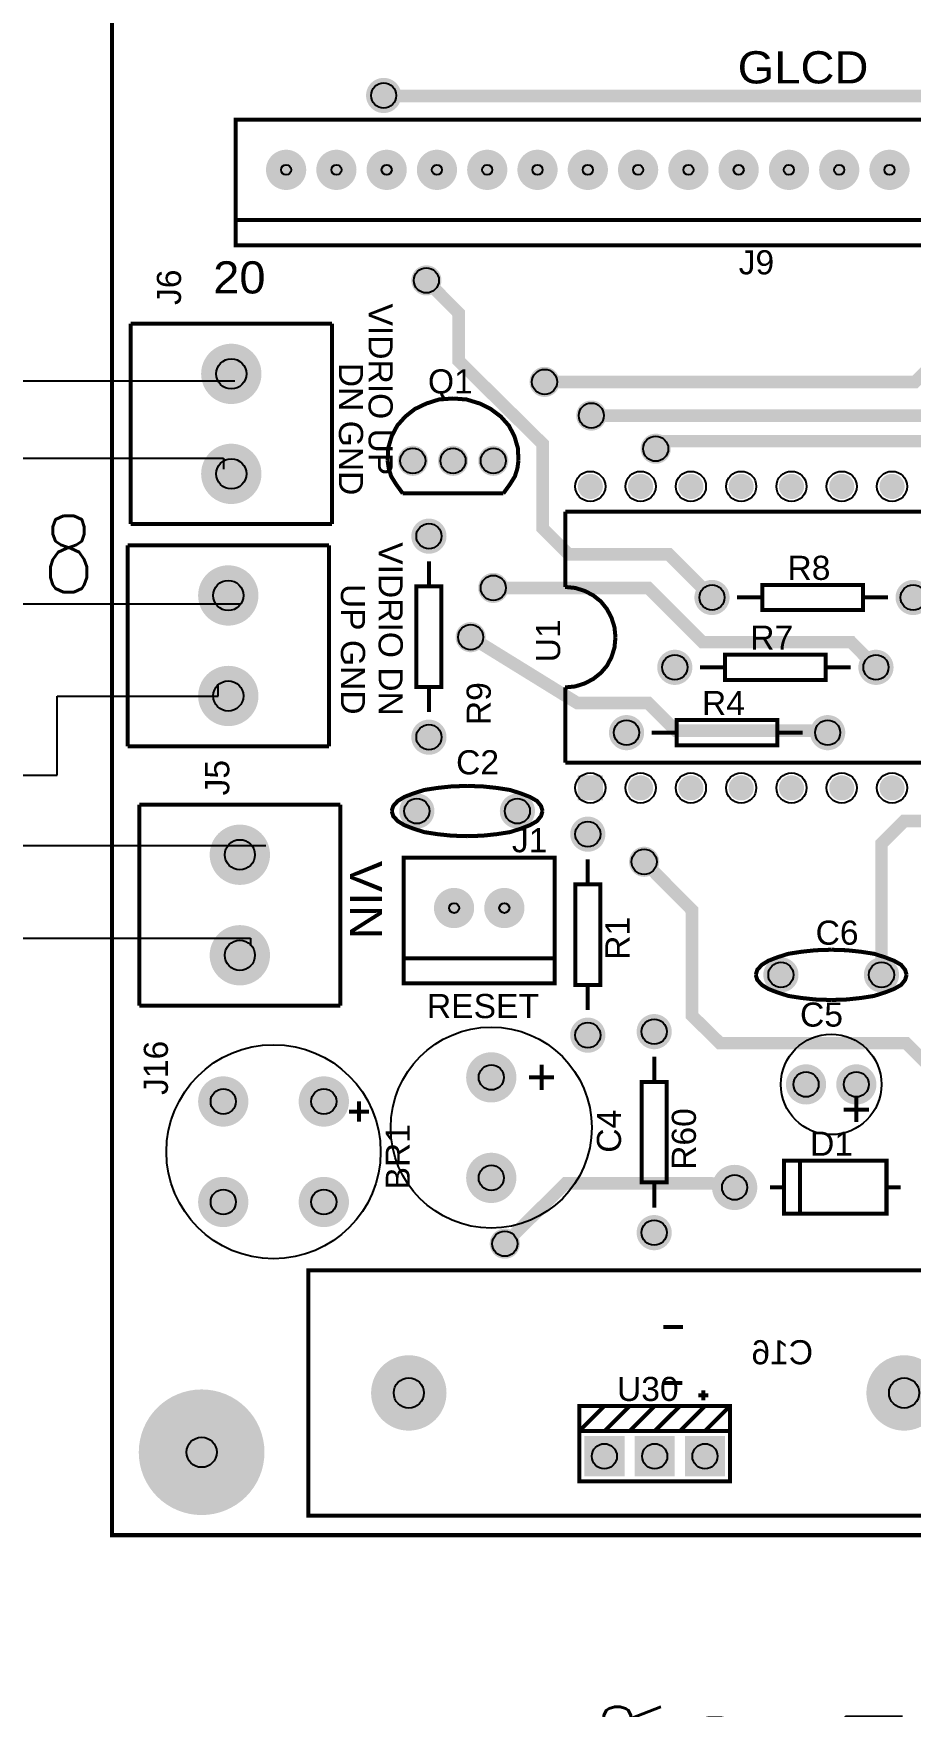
# Model space of a CAD drawing. Header units: inches. Extents: x 15 to 148, y 10 to 111.
# Drawn here: x 130.32 to 133.2, y 97.82 to 103.31 of the extents above; entities that cross this region are included whole.
import ezdxf
from ezdxf.enums import TextEntityAlignment as Align

# ---------------------------------------------------------------- set-up
doc = ezdxf.new("R2010")
doc.units = ezdxf.units.IN
doc.header["$MEASUREMENT"] = 0
for name, color, linetype in [('12632256', 7, 'Continuous'), ('BLK_12AWG', 7, 'Continuous'), ('DESC', 1, 'Continuous'), ('MISC', 250, 'Continuous'), ('SYMS', 7, 'Continuous'), ('TAGS', 250, 'Continuous'), ('TERMS', 250, 'Continuous')]:
    doc.layers.add(name, color=color, linetype=linetype)
doc.layers.add('WIRENO', color=5, linetype='Continuous', true_color=0x0000ff)
doc.styles.add('WD', font='romans.shx')

# ---------------------------------------------------------------- blocks, each defined once
blk = doc.blocks.new('EPAD')
at = {"const_width": 0.5}
blk.add_lwpolyline([(-0.25, 0, 1), (0.25, 0, 1)], format="xyb", close=True, dxfattribs=at)
blk = doc.blocks.new('RPAD')
blk.add_trace([(-0.5, -0.5), (-0.5, 0.5), (0.5, -0.5), (0.5, 0.5)])
blk = doc.blocks.new('pcb')
for points, const_width in [([(132.2578, 99.1057), (136.0918, 99.1057), (136.0918, 103.5537), (132.2578, 103.5537), (132.2578, 99.1057)], 0.008), ([(134.7428, 101.8697), (134.6428, 101.9697), (132.7988, 101.9697), (132.7978, 101.9707)], 0.025), ([(132.5038, 101.6727), (134.6028, 101.6727), (134.6028, 101.9227), (132.5038, 101.9227), (132.5038, 101.6727)], 0.008), ([(134.6028, 101.7227), (132.5038, 101.7227)], 0.008), ([(133.1178, 101.4007), (133.8548, 101.4007), (134.0098, 101.5557), (134.0098, 101.6087), (134.0058, 101.6397)], 0.025), ([(133.2108, 101.3337), (133.9008, 101.3337), (134.1168, 101.5497), (134.1168, 101.6097), (134.1108, 101.6397)], 0.025), ([(133.3388, 101.2677), (133.3538, 101.2827), (133.9908, 101.2827), (134.2068, 101.4977), (134.2068, 101.6307), (134.2128, 101.6367)], 0.025), ([(133.4508, 100.9717), (133.3648, 101.0577), (133.1658, 101.0577), (133.1138, 101.1097), (133.1138, 101.2777), (132.9468, 101.4427), (132.9468, 101.5377), (132.8828, 101.6027)], 0.025), ([(132.6948, 101.5167), (132.2948, 101.5167)], 0.008), ([(132.2948, 101.5167), (132.2948, 101.1177)], 0.008), ([(132.6948, 101.5167), (132.6948, 101.1177)], 0.008), ([(132.8058, 101.2437), (132.8068, 101.2687), (132.8138, 101.2927), (132.8248, 101.3137), (132.8408, 101.3317), (132.8598, 101.3467), (132.8828, 101.3577), (132.9078, 101.3657), (132.9358, 101.3677)], 0.008), ([(133.0658, 101.2437), (133.0648, 101.2687), (133.0578, 101.2927), (133.0468, 101.3137), (133.0308, 101.3317), (133.0108, 101.3467), (132.9888, 101.3577), (132.9628, 101.3657), (132.9358, 101.3677)], 0.008), ([(132.8058, 101.2437), (132.8078, 101.2287), (132.8128, 101.2127), (132.8228, 101.1967), (132.8358, 101.1787)], 0.008), ([(133.0658, 101.2437), (133.0638, 101.2287), (133.0588, 101.2127), (133.0488, 101.1967), (133.0358, 101.1787)], 0.008), ([(132.8358, 101.1787), (133.0358, 101.1787)], 0.008), ([(132.6948, 101.1177), (132.2948, 101.1177)], 0.008), ([(133.1588, 100.9927), (133.1588, 101.1427)], 0.008), ([(133.1588, 101.1427), (135.1578, 101.1427)], 0.008), ([(133.8508, 100.9717), (134.0618, 100.9717), (134.2058, 101.1147), (134.7668, 101.1147), (134.9148, 100.9677), (135.2388, 100.9677), (135.2768, 100.9727), (135.2768, 100.9297)], 0.025), ([(132.6888, 101.0757), (132.2888, 101.0757)], 0.008), ([(132.2888, 101.0757), (132.2888, 100.6757)], 0.008), ([(132.6888, 101.0757), (132.6888, 100.6757)], 0.008), ([(132.8878, 100.9937), (132.8878, 101.0437)], 0.008), ([(132.8628, 100.7937), (132.9128, 100.7937), (132.9128, 100.9937), (132.8628, 100.9937), (132.8628, 100.7937)], 0.008), ([(133.0158, 100.9907), (133.3238, 100.9907), (133.4318, 100.8827), (133.7278, 100.8827), (133.7768, 100.8327)], 0.025), ([(133.2588, 100.8927), (133.2568, 100.9127), (133.2508, 100.9317), (133.2418, 100.9487), (133.2298, 100.9637), (133.2148, 100.9757), (133.1978, 100.9847), (133.1788, 100.9907), (133.1588, 100.9927)], 0.008), ([(133.5508, 100.9467), (133.7508, 100.9467), (133.7508, 100.9967), (133.5508, 100.9967), (133.5508, 100.9467)], 0.008), ([(133.5008, 100.9717), (133.5508, 100.9717)], 0.008), ([(133.7508, 100.9717), (133.8008, 100.9717)], 0.008), ([(132.9708, 100.8927), (133.1828, 100.7617), (133.3238, 100.7617), (133.3788, 100.7067), (133.6458, 100.7067), (133.6808, 100.7027)], 0.025), ([(133.2588, 100.8927), (133.2568, 100.8717), (133.2508, 100.8527), (133.2418, 100.8357), (133.2298, 100.8217), (133.2148, 100.8097), (133.1978, 100.8007), (133.1788, 100.7947), (133.1588, 100.7927)], 0.008), ([(133.4768, 100.8077), (133.6768, 100.8077), (133.6768, 100.8577), (133.4768, 100.8577), (133.4768, 100.8077)], 0.008), ([(133.4268, 100.8327), (133.4768, 100.8327)], 0.008), ([(133.6768, 100.8327), (133.7268, 100.8327)], 0.008), ([(132.8878, 100.7437), (132.8878, 100.7937)], 0.008), ([(133.1588, 100.6427), (133.1588, 100.7927)], 0.008), ([(133.3808, 100.6777), (133.5808, 100.6777), (133.5808, 100.7277), (133.3808, 100.7277), (133.3808, 100.6777)], 0.008), ([(133.3308, 100.7027), (133.3808, 100.7027)], 0.008), ([(133.5808, 100.7027), (133.6308, 100.7027)], 0.008), ([(132.6888, 100.6757), (132.2888, 100.6757)], 0.008), ([(133.1588, 100.6427), (135.1578, 100.6427)], 0.008), ([(132.8138, 100.5467), (132.8168, 100.5567), (132.8258, 100.5667), (132.8388, 100.5747), (132.8568, 100.5817), (132.8788, 100.5887), (132.9048, 100.5927), (132.9328, 100.5957), (132.9638, 100.5967)], 0.008), ([(133.1138, 100.5467), (133.1108, 100.5567), (133.1028, 100.5667), (133.0888, 100.5747), (133.0708, 100.5817), (133.0488, 100.5887), (133.0228, 100.5927), (132.9948, 100.5957), (132.9638, 100.5967)], 0.008), ([(132.7118, 100.5597), (132.3118, 100.5597)], 0.008), ([(132.3118, 100.5597), (132.3118, 100.1597)], 0.008), ([(132.7118, 100.5597), (132.7118, 100.1597)], 0.008), ([(132.8138, 100.5467), (132.8168, 100.5367), (132.8258, 100.5267), (132.8388, 100.5187), (132.8568, 100.5117), (132.8788, 100.5047), (132.9048, 100.5007), (132.9328, 100.4977), (132.9638, 100.4967)], 0.008), ([(133.1138, 100.5467), (133.1108, 100.5367), (133.1028, 100.5267), (133.0888, 100.5187), (133.0708, 100.5117), (133.0488, 100.5047), (133.0228, 100.5007), (132.9948, 100.4977), (132.9638, 100.4967)], 0.008), ([(133.7878, 100.2207), (133.7878, 100.4817), (133.8328, 100.5267), (134.1908, 100.5267), (134.2318, 100.4857)], 0.025), ([(132.8378, 100.2037), (133.1378, 100.2037), (133.1378, 100.4537), (132.8378, 100.4537), (132.8378, 100.2037)], 0.008), ([(133.2038, 100.4507), (133.2038, 100.4007)], 0.008), ([(134.5488, 99.6147), (134.5488, 99.7787), (134.4938, 99.8337), (134.0878, 99.8337), (133.8368, 100.0847), (133.4668, 100.0847), (133.4108, 100.1397), (133.4108, 100.3497), (133.3158, 100.4457)], 0.025), ([(133.1788, 100.2007), (133.2288, 100.2007), (133.2288, 100.4007), (133.1788, 100.4007), (133.1788, 100.2007)], 0.008), ([(133.1378, 100.2537), (132.8378, 100.2537)], 0.008), ([(133.5378, 100.2207), (133.5408, 100.2307), (133.5498, 100.2407), (133.5628, 100.2487), (133.5808, 100.2557), (133.6028, 100.2627), (133.6288, 100.2667), (133.6568, 100.2697), (133.6878, 100.2707)], 0.008), ([(133.8378, 100.2207), (133.8348, 100.2307), (133.8268, 100.2407), (133.8128, 100.2487), (133.7948, 100.2557), (133.7728, 100.2627), (133.7468, 100.2667), (133.7188, 100.2697), (133.6878, 100.2707)], 0.008), ([(133.5378, 100.2207), (133.5408, 100.2107), (133.5498, 100.2007), (133.5628, 100.1927), (133.5808, 100.1857), (133.6028, 100.1787), (133.6288, 100.1747), (133.6568, 100.1717), (133.6878, 100.1707)], 0.008), ([(133.8378, 100.2207), (133.8348, 100.2107), (133.8268, 100.2007), (133.8128, 100.1927), (133.7948, 100.1857), (133.7728, 100.1787), (133.7468, 100.1747), (133.7188, 100.1717), (133.6878, 100.1707)], 0.008), ([(133.2038, 100.2007), (133.2038, 100.1507)], 0.008), ([(132.7118, 100.1597), (132.3118, 100.1597)], 0.008), ([(133.3358, 100.0577), (133.3358, 100.0077)], 0.008), ([(133.1368, 100.0167), (133.0868, 100.0167)], 0.008), ([(133.1118, 100.0417), (133.1118, 99.9917)], 0.008), ([(133.3108, 99.8077), (133.3608, 99.8077), (133.3608, 100.0077), (133.3108, 100.0077), (133.3108, 99.8077)], 0.008), ([(132.7688, 99.9487), (132.7288, 99.9487)], 0.008), ([(132.7488, 99.9687), (132.7488, 99.9287)], 0.008), ([(133.7628, 99.9527), (133.7128, 99.9527)], 0.008), ([(133.7378, 99.9277), (133.7378, 99.9777)], 0.008), ([(133.5938, 99.7457), (133.7978, 99.7457), (133.7978, 99.8507), (133.5938, 99.8507), (133.5938, 99.7457)], 0.008), ([(133.6258, 99.8497), (133.6258, 99.7467)], 0.008), ([(133.0388, 99.6857), (133.1598, 99.8057), (133.4508, 99.8057), (133.4958, 99.7977)], 0.025), ([(133.3358, 99.8077), (133.3358, 99.7577)], 0.008), ([(133.5658, 99.7977), (133.5938, 99.7977)], 0.008), ([(133.7978, 99.7977), (133.8258, 99.7977)], 0.008), ([(132.6478, 99.1447), (134.0258, 99.1447), (134.0258, 99.6327), (132.6478, 99.6327), (132.6478, 99.1447)], 0.008), ([(133.3538, 99.5197), (133.3928, 99.5197)], 0.008), ([(133.3538, 99.4087), (133.3918, 99.4087)], 0.008), ([(133.4238, 99.3837), (133.4438, 99.3837)], 0.008), ([(133.4338, 99.3937), (133.4338, 99.3737)], 0.008), ([(133.1868, 99.3127), (133.1868, 99.3627), (133.4868, 99.3627), (133.4868, 99.3127)], 0.008), ([(133.1868, 99.3127), (133.2368, 99.3627)], 0.008), ([(133.2368, 99.3127), (133.2868, 99.3627)], 0.008), ([(133.2868, 99.3127), (133.3368, 99.3627)], 0.008), ([(133.3368, 99.3127), (133.3868, 99.3627)], 0.008), ([(133.3868, 99.3127), (133.4368, 99.3627)], 0.008), ([(133.4368, 99.3127), (133.4868, 99.3627)], 0.008), ([(133.1868, 99.2127), (133.4868, 99.2127), (133.4868, 99.3127), (133.1868, 99.3127), (133.1868, 99.2127)], 0.008)]:
    blk.add_lwpolyline(points, dxfattribs=dict(const_width=const_width))
for centre, radius in [((132.7978, 101.9707), 0.025), ((132.6038, 101.8227), 0.01), ((132.7038, 101.8227), 0.01), ((132.8038, 101.8227), 0.01), ((132.9038, 101.8227), 0.01), ((133.0038, 101.8227), 0.01), ((133.1038, 101.8227), 0.01), ((133.2038, 101.8227), 0.01), ((133.3038, 101.8227), 0.01), ((133.4038, 101.8227), 0.01), ((133.5038, 101.8227), 0.01), ((133.6038, 101.8227), 0.01), ((133.7038, 101.8227), 0.01), ((133.8038, 101.8227), 0.01), ((132.8828, 101.6027), 0.025), ((132.4948, 101.4167), 0.03), ((133.1178, 101.4007), 0.025), ((133.2108, 101.3337), 0.025), ((133.3388, 101.2677), 0.025), ((132.8558, 101.2437), 0.025), ((132.9358, 101.2437), 0.025), ((133.0158, 101.2437), 0.025), ((132.4948, 101.2177), 0.03), ((133.2088, 101.1927), 0.03), ((133.3088, 101.1927), 0.03), ((133.4088, 101.1927), 0.03), ((133.5088, 101.1927), 0.03), ((133.6088, 101.1927), 0.03), ((133.7088, 101.1927), 0.03), ((133.8088, 101.1927), 0.03), ((132.8878, 101.0937), 0.025), ((133.0158, 100.9907), 0.025), ((132.4888, 100.9757), 0.03), ((133.4508, 100.9717), 0.025), ((133.8508, 100.9717), 0.025), ((132.9708, 100.8927), 0.025), ((133.3768, 100.8327), 0.025), ((133.7768, 100.8327), 0.025), ((132.4888, 100.7757), 0.03), ((132.8878, 100.6937), 0.025), ((133.2808, 100.7027), 0.025), ((133.6808, 100.7027), 0.025), ((133.2088, 100.5927), 0.03), ((133.3088, 100.5927), 0.03), ((133.4088, 100.5927), 0.03), ((133.5088, 100.5927), 0.03), ((133.6088, 100.5927), 0.03), ((133.7088, 100.5927), 0.03), ((133.8088, 100.5927), 0.03), ((132.8638, 100.5467), 0.025), ((133.0638, 100.5467), 0.025), ((133.2038, 100.5007), 0.025), ((132.5118, 100.4597), 0.03), ((133.3158, 100.4457), 0.025), ((132.9378, 100.3537), 0.01), ((133.0378, 100.3537), 0.01), ((132.5118, 100.2597), 0.03), ((133.5878, 100.2207), 0.025), ((133.7878, 100.2207), 0.025), ((133.2038, 100.1007), 0.025), ((133.3358, 100.1077), 0.025), ((133.0118, 100.0167), 0.025), ((133.6378, 100.0027), 0.025), ((133.7378, 100.0027), 0.025), ((132.4788, 99.9687), 0.025), ((132.6788, 99.9687), 0.025), ((133.0118, 99.8167), 0.025), ((133.4958, 99.7977), 0.025), ((132.4788, 99.7687), 0.025), ((132.6788, 99.7687), 0.025), ((133.3358, 99.7077), 0.025), ((133.0388, 99.6857), 0.025), ((132.8478, 99.3887), 0.03), ((133.8328, 99.3887), 0.03), ((132.4358, 99.2707), 0.03), ((133.2368, 99.2627), 0.025), ((133.3368, 99.2627), 0.025), ((133.4368, 99.2627), 0.025)]:
    blk.add_circle(centre, radius)
at = {"layer": '12632256'}
for centre, radius in [((133.0118, 99.9167), 0.2), ((133.6878, 100.0027), 0.1), ((132.5788, 99.8687), 0.213)]:
    blk.add_circle(centre, radius, dxfattribs=at)
for name, p, xscale, yscale in [('EPAD', (132.7978, 101.9707), 0.07, 0.07), ('EPAD', (132.6038, 101.8227), 0.08, 0.08), ('EPAD', (132.7038, 101.8227), 0.08, 0.08), ('EPAD', (132.8038, 101.8227), 0.08, 0.08), ('EPAD', (132.9038, 101.8227), 0.08, 0.08), ('EPAD', (133.0038, 101.8227), 0.08, 0.08), ('EPAD', (133.1038, 101.8227), 0.08, 0.08), ('EPAD', (133.2038, 101.8227), 0.08, 0.08), ('EPAD', (133.3038, 101.8227), 0.08, 0.08), ('EPAD', (133.4038, 101.8227), 0.08, 0.08), ('EPAD', (133.5038, 101.8227), 0.08, 0.08), ('EPAD', (133.6038, 101.8227), 0.08, 0.08), ('EPAD', (133.7038, 101.8227), 0.08, 0.08), ('EPAD', (133.8038, 101.8227), 0.08, 0.08), ('EPAD', (132.8828, 101.6027), 0.06, 0.06), ('EPAD', (132.4948, 101.4167), 0.12, 0.12), ('EPAD', (133.1178, 101.4007), 0.06, 0.06), ('EPAD', (133.2108, 101.3337), 0.06, 0.06), ('EPAD', (133.3388, 101.2677), 0.06, 0.06), ('EPAD', (132.4948, 101.2177), 0.12, 0.12), ('EPAD', (132.8558, 101.2437), 0.06, 0.06), ('EPAD', (132.9358, 101.2437), 0.06, 0.06), ('EPAD', (133.0158, 101.2437), 0.06, 0.06), ('EPAD', (133.2088, 101.1927), 0.05, 0.05), ('EPAD', (133.3088, 101.1927), 0.05, 0.05), ('EPAD', (133.4088, 101.1927), 0.05, 0.05), ('EPAD', (133.5088, 101.1927), 0.05, 0.05), ('EPAD', (133.6088, 101.1927), 0.05, 0.05), ('EPAD', (133.7088, 101.1927), 0.05, 0.05), ('EPAD', (133.8088, 101.1927), 0.05, 0.05), ('EPAD', (132.8878, 101.0937), 0.07, 0.07), ('EPAD', (132.4888, 100.9757), 0.12, 0.12), ('EPAD', (133.0158, 100.9907), 0.06, 0.06), ('EPAD', (133.4508, 100.9717), 0.07, 0.07), ('EPAD', (133.8508, 100.9717), 0.07, 0.07), ('EPAD', (132.9708, 100.8927), 0.06, 0.06), ('EPAD', (133.3768, 100.8327), 0.07, 0.07), ('EPAD', (133.7768, 100.8327), 0.07, 0.07), ('EPAD', (132.4888, 100.7757), 0.12, 0.12), ('EPAD', (132.8878, 100.6937), 0.07, 0.07), ('EPAD', (133.2808, 100.7027), 0.07, 0.07), ('EPAD', (133.6808, 100.7027), 0.07, 0.07), ('RPAD', (133.2088, 100.5927), 0.05, 0.05), ('EPAD', (133.3088, 100.5927), 0.05, 0.05), ('EPAD', (133.4088, 100.5927), 0.05, 0.05), ('EPAD', (133.5088, 100.5927), 0.05, 0.05), ('EPAD', (133.6088, 100.5927), 0.05, 0.05), ('EPAD', (133.7088, 100.5927), 0.05, 0.05), ('EPAD', (133.8088, 100.5927), 0.05, 0.05), ('EPAD', (132.8638, 100.5467), 0.07, 0.07), ('EPAD', (133.0638, 100.5467), 0.07, 0.07), ('EPAD', (132.5118, 100.4597), 0.12, 0.12), ('EPAD', (133.2038, 100.5007), 0.07, 0.07), ('EPAD', (133.3158, 100.4457), 0.06, 0.06), ('EPAD', (132.9378, 100.3537), 0.08, 0.08), ('EPAD', (133.0378, 100.3537), 0.08, 0.08), ('EPAD', (132.5118, 100.2597), 0.12, 0.12), ('EPAD', (133.5878, 100.2207), 0.07, 0.07), ('EPAD', (133.7878, 100.2207), 0.07, 0.07), ('EPAD', (133.2038, 100.1007), 0.07, 0.07), ('EPAD', (133.3358, 100.1077), 0.07, 0.07), ('EPAD', (133.0118, 100.0167), 0.1, 0.1), ('EPAD', (132.4788, 99.9687), 0.1, 0.1), ('EPAD', (132.6788, 99.9687), 0.1, 0.1), ('EPAD', (133.6378, 100.0027), 0.08, 0.08), ('EPAD', (133.7378, 100.0027), 0.08, 0.08), ('EPAD', (133.0118, 99.8167), 0.1, 0.1), ('EPAD', (132.4788, 99.7687), 0.1, 0.1), ('EPAD', (132.6788, 99.7687), 0.1, 0.1), ('EPAD', (133.4958, 99.7977), 0.09, 0.09), ('EPAD', (133.3358, 99.7077), 0.07, 0.07), ('EPAD', (133.0388, 99.6857), 0.06, 0.06), ('EPAD', (132.8478, 99.3887), 0.15, 0.15), ('EPAD', (133.8328, 99.3887), 0.15, 0.15), ('EPAD', (132.4358, 99.2707), 0.25, 0.25), ('RPAD', (133.2368, 99.2627), 0.08, 0.08), ('RPAD', (133.3368, 99.2627), 0.08, 0.08), ('RPAD', (133.4368, 99.2627), 0.08, 0.08)]:
    blk.add_blockref(name, p, dxfattribs=dict(xscale=xscale, yscale=yscale))
for s, height, width, p in [('GLCD', 0.064, 1.09375, (133.5018, 101.9947)), ('J9', 0.048, 1.041667, (133.5038, 101.6147)), ('20', 0.064, 1.09375, (132.4588, 101.5767)), ('Q1', 0.048, 1.041667, (132.8858, 101.3777)), ('R8', 0.048, 1.041667, (133.6008, 101.0067)), ('R7', 0.048, 1.041667, (133.5268, 100.8677)), ('R4', 0.048, 1.041667, (133.4308, 100.7377)), ('C2', 0.048, 1.041667, (132.9418, 100.6197)), ('J1', 0.048, 1.041667, (133.0528, 100.4647)), ('C6', 0.048, 1.041667, (133.6568, 100.2807)), ('RESET', 0.048, 1.041667, (132.8838, 100.1347)), ('C5', 0.048, 1.041667, (133.6258, 100.1177)), ('D1', 0.048, 1.041667, (133.6458, 99.8607)), ('U30', 0.048, 1.041667, (133.2618, 99.3727))]:
    blk.add_text(s, height=height, dxfattribs=dict(at, width=width)).set_placement(p)
for s, height, rotation, width, p in [('J6', 0.048, 90, 1.041667, (132.3948, 101.5537)), ('VIDRIO UP', 0.048, 270, 1.041667, (132.7678, 101.5567)), ('DN GND', 0.048, 270, 1.041667, (132.7088, 101.4387)), ('VIDRIO DN', 0.048, 270, 1.041667, (132.7878, 101.0817)), ('UP GND', 0.048, 270, 1.041667, (132.7128, 100.9987)), ('U1', 0.048, 90, 1.041667, (133.1488, 100.8427)), ('R9', 0.048, 90, 1.041667, (133.0108, 100.7177)), ('J5', 0.048, 90, 1.041667, (132.4908, 100.5777)), ('VIN', 0.064, 270, 1.09375, (132.7308, 100.4477)), ('R1', 0.048, 90, 1.041667, (133.2868, 100.2507)), ('J16', 0.048, 90, 1.041667, (132.3688, 99.9817)), ('C4', 0.048, 90, 1.041667, (133.2698, 99.8667)), ('R60', 0.048, 90, 1.041667, (133.4188, 99.8327)), ('BR1', 0.048, 90, 1.041667, (132.8498, 99.7937))]:
    blk.add_text(s, height=height, rotation=rotation, dxfattribs=dict(at, width=width)).set_placement(p)
at = {"layer": '12632256', "text_generation_flag": 2, "width": 1.041667}
blk.add_text('C16', height=0.048, dxfattribs=at).set_placement((133.6518, 99.4457))
blk = doc.blocks.new('HCN1_1PJ_85F8')
at = {"layer": 'SYMS'}
for p, q in [((0.25, 0.25), (-0.125, 0.25)), ((0, 0.25), (0, -1.05)), ((0.25, -1.05), (0.25, 0.25)), ((-0.25, 0.125), (-0.25, -0.925)), ((-0.125, -1.05), (0.25, -1.05))]:
    blk.add_line(p, q, dxfattribs=at)
for centre, start, end in [((-0.125, 0.125), 90, 180), ((-0.125, -0.925), 180, 270)]:
    blk.add_arc(centre, 0.125, start, end, dxfattribs=at)
at = {"layer": 'SYMS', "style": 'WD', "width": 0.7}
for tag, p in [('INST', (-0.0062, 1.2498)), ('LOC', (-0.0062, 1.0802)), ('DESC1', (0, 0.9062)), ('DESC2', (0, 0.725)), ('DESC3', (0, 0.55))]:
    blk.add_attdef(tag, text='', height=0.125, dxfattribs=at).set_placement(p, align=Align.CENTER)
at = {"layer": 'SYMS', "style": 'WD'}
blk.add_attdef('TAG1', text='', height=0.125, dxfattribs=at).set_placement((0, 0.375), align=Align.CENTER)
at = {"layer": 'SYMS', "style": 'WD', "width": 0.8}
blk.add_attdef('XREF', (1, 0.375), '', height=0.125, dxfattribs=at)
at = {"layer": 'SYMS', "linetype": 'Continuous', "style": 'WD', "flags": 8}
for tag, p in [('TERMDESC01P', (-0.35, 0.05)), ('TERMDESC02P', (-0.35, -0.15)), ('TERMDESC03P', (-0.35, -0.35)), ('TERMDESC04P', (-0.35, -0.55)), ('TERMDESC05P', (-0.35, -0.75))]:
    blk.add_attdef(tag, text='', height=0.1, dxfattribs=at).set_placement(p, align=Align.RIGHT)
for tag, p in [('TERMDESC01J', (0.35, 0.05)), ('TERMDESC02J', (0.35, -0.15)), ('TERMDESC03J', (0.35, -0.35)), ('TERMDESC04J', (0.35, -0.55)), ('TERMDESC05J', (0.35, -0.75))]:
    blk.add_attdef(tag, p, '', height=0.1, dxfattribs=at)
at = {"layer": 'SYMS', "style": 'WD'}
for tag, p, flags in [('ACE_FLAG', (0.0484, 0.1343), 9), ('FAMILY', (0.0484, 0.1211), 9), ('WDBLKNAM', (0.175, 0.125), 9), ('GENDER', (0.1093, 0.0795), 9), ('X4TERM01P', (-0.25, 0), 1), ('X1TERM01J', (0.25, 0), 1), ('X4TERM02P', (-0.25, -0.2), 1), ('X1TERM02J', (0.25, -0.2), 1), ('X4TERM03P', (-0.25, -0.4), 1), ('X1TERM03J', (0.25, -0.4), 1), ('X4TERM04P', (-0.25, -0.6), 1), ('X1TERM04J', (0.25, -0.6), 1), ('X4TERM05P', (-0.25, -0.8), 1), ('X1TERM05J', (0.25, -0.8), 1), ('X8LINK', (0, -1.175), 1)]:
    blk.add_attdef(tag, p, '', height=0.01, dxfattribs=dict(at, flags=flags))
at = {"layer": 'SYMS', "linetype": 'Continuous', "style": 'WD', "flags": 9}
for tag, p in [('ASSYCODE', (0.0458, 0.0647)), ('MFG', (0.0505, 0.0785)), ('CAT', (0.0525, 0.0979))]:
    blk.add_attdef(tag, text='', height=0.01, dxfattribs=at).set_placement(p, align=Align.CENTER)
at = {"layer": 'SYMS', "linetype": 'Continuous', "style": 'WD'}
for tag, flags, p in [('TERM01P', 8, (-0.125, 0)), ('TERM01J', 9, (0.125, 0)), ('TERM02P', 8, (-0.125, -0.2)), ('TERM02J', 9, (0.125, -0.2)), ('TERM03P', 8, (-0.125, -0.4)), ('TERM03J', 9, (0.125, -0.4)), ('TERM04P', 8, (-0.125, -0.6)), ('TERM04J', 9, (0.125, -0.6)), ('TERM05P', 8, (-0.125, -0.8)), ('TERM05J', 9, (0.125, -0.8))]:
    blk.add_attdef(tag, text='', height=0.1, dxfattribs=dict(at, flags=flags)).set_placement(p, align=Align.MIDDLE_CENTER)
at = {"layer": 'SYMS', "color": 7, "style": 'WD'}
for tag, p in [('X4_TINY_DOT_DONT_REMOVE_01P', (-0.25, 0)), ('X1_TINY_DOT_DONT_REMOVE_01J', (0.25, 0)), ('X4_TINY_DOT_DONT_REMOVE_02P', (-0.25, -0.2)), ('X1_TINY_DOT_DONT_REMOVE_02J', (0.25, -0.2)), ('X4_TINY_DOT_DONT_REMOVE_03P', (-0.25, -0.4)), ('X1_TINY_DOT_DONT_REMOVE_03J', (0.25, -0.4)), ('X4_TINY_DOT_DONT_REMOVE_04P', (-0.25, -0.6)), ('X1_TINY_DOT_DONT_REMOVE_04J', (0.25, -0.6)), ('X4_TINY_DOT_DONT_REMOVE_05P', (-0.25, -0.8)), ('X1_TINY_DOT_DONT_REMOVE_05J', (0.25, -0.8))]:
    blk.add_attdef(tag, p, '', height=0.0001, dxfattribs=at)
at = {"layer": 'SYMS', "linetype": 'Continuous', "style": 'WD', "flags": 8}
for tag, p in [('X4WIRE01P', (-0.35, -0.05)), ('X4WIRE02P', (-0.35, -0.25)), ('X4WIRE03P', (-0.35, -0.45)), ('X4WIRE04P', (-0.35, -0.65)), ('X4WIRE05P', (-0.35, -0.85))]:
    blk.add_attdef(tag, text='', height=0.1, dxfattribs=at).set_placement(p, align=Align.TOP_RIGHT)
for tag, p in [('X1WIRE01J', (0.35, -0.05)), ('X1WIRE02J', (0.35, -0.25)), ('X1WIRE03J', (0.35, -0.45)), ('X1WIRE04J', (0.35, -0.65)), ('X1WIRE05J', (0.35, -0.85))]:
    blk.add_attdef(tag, text='', height=0.1, dxfattribs=at).set_placement(p, align=Align.TOP_LEFT)
blk = doc.blocks.new('WD_WNH')
at = {"linetype": 'Continuous', "style": 'WD', "width": 0.8}
blk.add_attdef('WIRENO', text='', height=0.125, dxfattribs=at).set_placement((0, 0.0625), align=Align.CENTER)
at = {"style": 'WD', "flags": 1}
for tag, p in [('W01USER', (0, 0.0781)), ('W02USER', (0, 0.0703)), ('W03USER', (0, 0.0625)), ('W04USER', (0, 0.0547)), ('W05USER', (0, 0.0469)), ('W06USER', (0, 0.0391)), ('W07USER', (0, 0.0312)), ('W08USER', (0, 0.0234)), ('W09USER', (0, 0.0156)), ('W10USER', (0, 0.0078))]:
    blk.add_attdef(tag, text='', height=0.005, dxfattribs=at).set_placement(p, align=Align.CENTER)

msp = doc.modelspace()

# ---------------------------------------------------------------- linework, layer by layer
at = {"layer": 'BLK_12AWG'}
for p, q in [((129.0929, 102.1694), (130.9816, 102.1694)), ((130.2539, 101.9153), (130.9452, 101.9153)), ((130.9452, 101.9153), (130.9452, 101.879)), ((129.9084, 101.4365), (130.9998, 101.4365)), ((130.927, 101.1339), (130.927, 101.1703)), ((130.3995, 100.874), (130.3995, 101.1339)), ((130.3995, 101.1339), (130.927, 101.1339)), ((129.9084, 100.874), (130.3995, 100.874)), ((129.7173, 100.6428), (131.0838, 100.6428)), ((130.2234, 100.3394), (131.0332, 100.3394)), ((131.0332, 100.3394), (131.0332, 100.3141))]:
    msp.add_line(p, q, dxfattribs=at)

# ---------------------------------------------------------------- block references
ref = msp.add_blockref('HCN1_1PJ_85F8', (133.7337, 97.5298), dxfattribs=dict(xscale=1.494, yscale=1.494, zscale=1.494, rotation=90))
ref.add_attrib('TAG1', 'SEN1', dxfattribs={"layer": 'TAGS', "height": 0.18675, "rotation": 90, "style": 'WD'}).set_placement((133.1734, 97.5298), align=Align.CENTER)
ref.add_attrib('DESC1', 'SENSOR ', dxfattribs={"layer": 'DESC', "height": 0.18675, "rotation": 90, "style": 'WD', "width": 0.7}).set_placement((132.3798, 97.5298), align=Align.CENTER)
ref.add_attrib('DESC2', 'FLUJO', dxfattribs={"layer": 'DESC', "height": 0.18675, "rotation": 90, "style": 'WD', "width": 0.7}).set_placement((132.6505, 97.5298), align=Align.CENTER)
ref.add_attrib('X4_TINY_DOT_DONT_REMOVE_01P', '.', (133.7337, 97.1563), dxfattribs={"layer": 'MISC', "color": 7, "height": 0.000149, "rotation": 90, "style": 'WD'})
ref.add_attrib('X1_TINY_DOT_DONT_REMOVE_01J', '.', (133.7337, 97.9033), dxfattribs={"layer": 'MISC', "color": 7, "height": 0.000149, "rotation": 90, "style": 'WD'})
ref.add_attrib('TERM01P', '1', dxfattribs={"layer": 'TERMS', "linetype": 'Continuous', "height": 0.1494, "rotation": 90, "style": 'WD', "flags": 8}).set_placement((133.7337, 97.3431), align=Align.MIDDLE_CENTER)
ref.add_attrib('X4_TINY_DOT_DONT_REMOVE_02P', '.', (134.0325, 97.1563), dxfattribs={"layer": 'MISC', "color": 7, "height": 0.000149, "rotation": 90, "style": 'WD'})
ref.add_attrib('X1_TINY_DOT_DONT_REMOVE_02J', '.', (134.0325, 97.9033), dxfattribs={"layer": 'MISC', "color": 7, "height": 0.000149, "rotation": 90, "style": 'WD'})
ref.add_attrib('TERM02P', '2', dxfattribs={"layer": 'TERMS', "linetype": 'Continuous', "height": 0.1494, "rotation": 90, "style": 'WD', "flags": 8}).set_placement((134.0325, 97.3431), align=Align.MIDDLE_CENTER)
ref.add_attrib('X4_TINY_DOT_DONT_REMOVE_03P', '.', (134.3313, 97.1563), dxfattribs={"layer": 'MISC', "color": 7, "height": 0.000149, "rotation": 90, "style": 'WD'})
ref.add_attrib('X1_TINY_DOT_DONT_REMOVE_03J', '.', (134.3313, 97.9033), dxfattribs={"layer": 'MISC', "color": 7, "height": 0.000149, "rotation": 90, "style": 'WD'})
ref.add_attrib('TERM03P', '3', dxfattribs={"layer": 'TERMS', "linetype": 'Continuous', "height": 0.1494, "rotation": 90, "style": 'WD', "flags": 8}).set_placement((134.3313, 97.3431), align=Align.MIDDLE_CENTER)
ref.add_attrib('X4_TINY_DOT_DONT_REMOVE_04P', '.', (134.6301, 97.1563), dxfattribs={"layer": 'MISC', "color": 7, "height": 0.000149, "rotation": 90, "style": 'WD'})
ref.add_attrib('X1_TINY_DOT_DONT_REMOVE_04J', '.', (134.6301, 97.9033), dxfattribs={"layer": 'MISC', "color": 7, "height": 0.000149, "rotation": 90, "style": 'WD'})
ref.add_attrib('TERM04P', '4', dxfattribs={"layer": 'TERMS', "linetype": 'Continuous', "height": 0.1494, "rotation": 90, "style": 'WD', "flags": 8}).set_placement((134.6301, 97.3431), align=Align.MIDDLE_CENTER)
ref.add_attrib('X4_TINY_DOT_DONT_REMOVE_05P', '.', (134.9289, 97.1563), dxfattribs={"layer": 'MISC', "color": 7, "height": 0.000149, "rotation": 90, "style": 'WD'})
ref.add_attrib('X1_TINY_DOT_DONT_REMOVE_05J', '.', (134.9289, 97.9033), dxfattribs={"layer": 'MISC', "color": 7, "height": 0.000149, "rotation": 90, "style": 'WD'})
ref.add_attrib('TERM05P', '5', dxfattribs={"layer": 'TERMS', "linetype": 'Continuous', "height": 0.1494, "rotation": 90, "style": 'WD', "flags": 8}).set_placement((134.9289, 97.3431), align=Align.MIDDLE_CENTER)
at = {"layer": 'BLK_12AWG', "xscale": 1.65, "yscale": 1.65, "zscale": 1.65}
msp.add_blockref('pcb', (-87.6459, -65.1457), dxfattribs=at)
at = {"layer": 'WIRENO'}
ref = msp.add_blockref('WD_WNH', (130.4368, 101.3503), dxfattribs=dict(at, xscale=2, yscale=2, zscale=2))
ref.add_attrib('WIRENO', '8', dxfattribs={"linetype": 'Continuous', "height": 0.25, "style": 'WD', "width": 0.8}).set_placement((130.4368, 101.4753), align=Align.CENTER)

doc.saveas('drawing.dxf')
